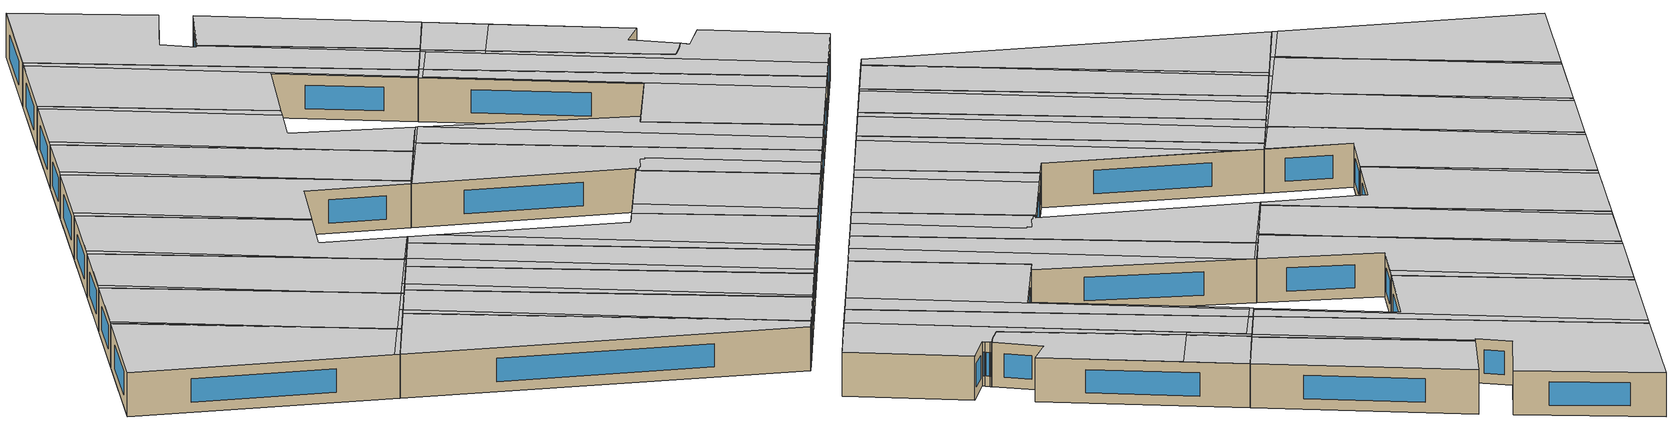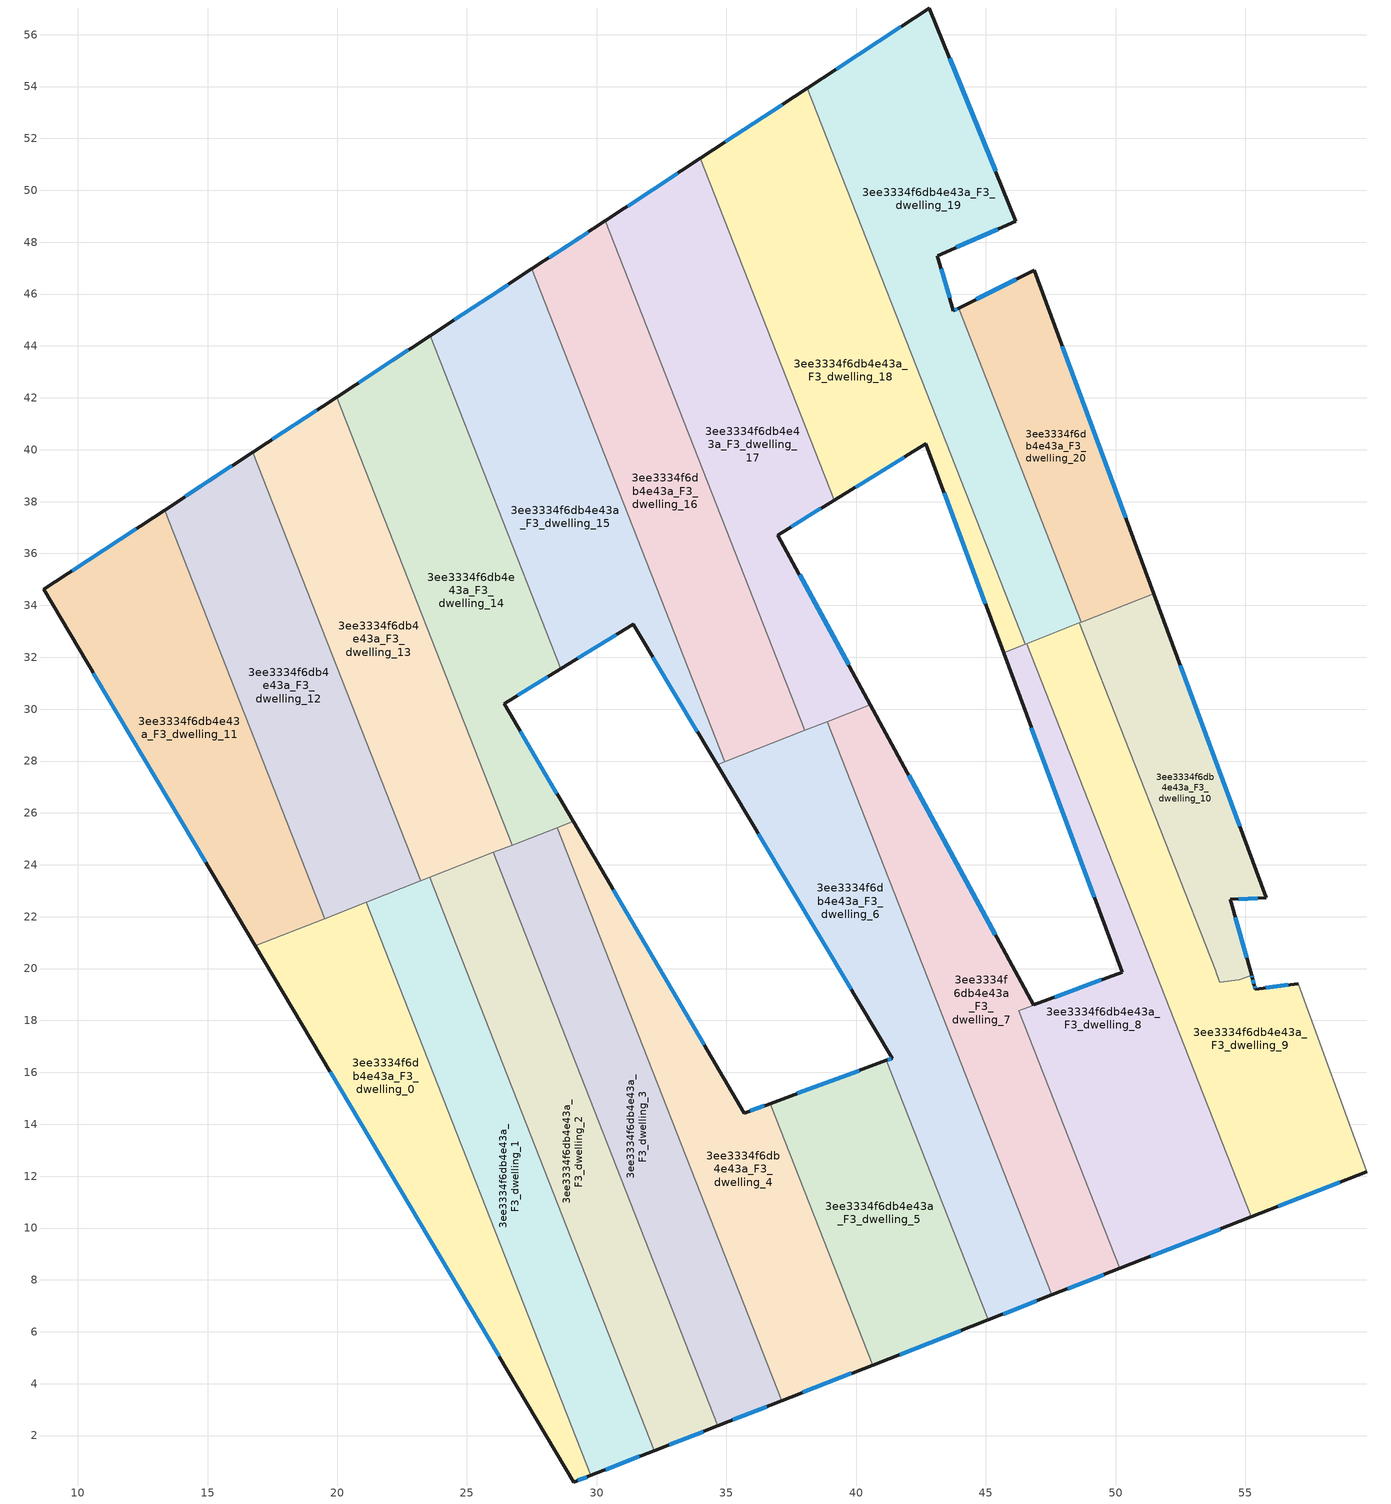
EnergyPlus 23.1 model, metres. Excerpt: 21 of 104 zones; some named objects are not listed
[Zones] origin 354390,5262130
3ee3334f6db4e43a_F3_dwelling_0
 floor to 3ee3334f6db4e43a_F2_dwelling_0 (EU_floor_Construction): 21.11,22.55 29.77,0.46 29.12,0.21 16.84,20.88 z9
 wall outside (EU_wall_Construction): 16.84,20.88 29.12,0.21 29.77,0.46 z9:12
 wall to 3ee3334f6db4e43a_F3_dwelling_1 (EU_wall_Construction): 29.77,0.46 21.11,22.55 z9:12
 wall to 3ee3334f6db4e43a_F3_dwelling_11 (EU_wall_Construction): 19.52,21.93 16.84,20.88 z9:12
 wall to 3ee3334f6db4e43a_F3_dwelling_12 (EU_wall_Construction): 21.11,22.55 19.52,21.93 z9:12
 window (EU_Window_Construction): 29.28,0.27 29.61,0.4 / 19.73,16.03 26.24,5.07 z9.7:11.3
 ceiling to 3ee3334f6db4e43a_F4_dwelling_0 (EU_floor_Construction): 29.7,0.43 28.36,4.05 21.11,22.55 16.84,20.88 29.12,0.21 z12
 ceiling to 3ee3334f6db4e43a_F4_dwelling_1 (EU_floor_Construction): 29.77,0.46 28.36,4.05 29.7,0.44 z12
3ee3334f6db4e43a_F3_dwelling_1
 floor to 3ee3334f6db4e43a_F2_dwelling_1 (EU_floor_Construction): 23.57,23.52 32.22,1.42 29.77,0.46 21.11,22.55 z9
 wall outside (EU_wall_Construction): 29.77,0.46 32.22,1.42 z9:12
 wall to 3ee3334f6db4e43a_F3_dwelling_2 (EU_wall_Construction): 32.22,1.42 23.57,23.52 z9:12
 wall to 3ee3334f6db4e43a_F3_dwelling_12 (EU_wall_Construction): 23.21,23.38 21.11,22.55 z9:12
 wall to 3ee3334f6db4e43a_F3_dwelling_13 (EU_wall_Construction): 23.56,23.52 23.21,23.38 z9:12
 window (EU_Window_Construction): 30.34,0.69 31.64,1.2 z9.7:11.3
 ceiling to 3ee3334f6db4e43a_F4_dwelling_1 (EU_floor_Construction): 32.22,1.42 23.57,23.52 21.47,22.69 28.36,4.05 29.77,0.46 z12
 ceiling to 3ee3334f6db4e43a_F4_dwelling_0 (EU_floor_Construction): 28.36,4.05 21.47,22.69 21.11,22.55 z12
3ee3334f6db4e43a_F3_dwelling_10
 floor to 3ee3334f6db4e43a_F2_dwelling_10 (EU_floor_Construction): 51.48,34.45 55.81,22.73 54.42,22.67 55.24,19.74 54.76,19.58 54.02,19.48 53.97,19.63 53.88,19.85 53.86,19.91 48.6,33.32 z9
 wall outside (EU_wall_Construction): 55.24,19.74 54.42,22.67 55.81,22.73 51.48,34.45 z9:12
 wall to 3ee3334f6db4e43a_F3_dwelling_9 (EU_wall_Construction): 48.6,33.32 53.86,19.91 53.88,19.85 53.97,19.63 54.02,19.48 54.76,19.58 55.24,19.74 z9:12
 wall to 3ee3334f6db4e43a_F3_dwelling_20 (EU_wall_Construction): 51.48,34.45 48.68,33.36 z9:12
 wall to 3ee3334f6db4e43a_F3_dwelling_19 (EU_wall_Construction): 48.68,33.36 48.6,33.32 z9:12
 window (EU_Window_Construction): 54.79,25.48 52.49,31.7 / 54.75,22.68 55.49,22.72 / 55.05,20.43 54.62,21.98 z9.7:11.3
 ceiling to 3ee3334f6db4e43a_F4_dwelling_9 (EU_floor_Construction): 55.24,19.74 54.42,22.67 55.81,22.73 52.82,30.8 50,29.76 53.86,19.91 53.88,19.85 53.97,19.63 54.02,19.48 54.76,19.58 z12
 ceiling to 3ee3334f6db4e43a_F4_dwelling_19 (EU_floor_Construction): 52.82,30.8 51.48,34.45 48.6,33.32 50,29.76 z12
3ee3334f6db4e43a_F3_dwelling_11
 floor to 3ee3334f6db4e43a_F2_dwelling_11 (EU_floor_Construction): 13.35,37.67 19.52,21.93 16.84,20.88 8.68,34.61 z9
 wall outside (EU_wall_Construction): 13.35,37.67 8.68,34.61 16.84,20.88 z9:12
 wall to 3ee3334f6db4e43a_F3_dwelling_12 (EU_wall_Construction): 19.52,21.93 13.35,37.67 z9:12
 window (EU_Window_Construction): 10.6,31.39 14.93,24.11 / 12.25,36.96 9.78,35.33 z9.7:11.3
 ceiling to 3ee3334f6db4e43a_F4_dwelling_10 (EU_floor_Construction): 19.32,22.15 17.37,27.4 13.35,37.67 8.68,34.61 16.67,21.17 z12
 ceiling to 3ee3334f6db4e43a_F4_dwelling_11 (EU_floor_Construction): 19.42,22.18 17.37,27.4 19.32,22.15 z12
 ceiling to 3ee3334f6db4e43a_F4_dwelling_0 (EU_floor_Construction): 19.52,21.93 19.42,22.18 16.67,21.17 16.84,20.88 z12
3ee3334f6db4e43a_F3_dwelling_12
 floor to 3ee3334f6db4e43a_F2_dwelling_12 (EU_floor_Construction): 16.74,39.9 23.21,23.38 19.52,21.93 13.35,37.67 z9
 wall outside (EU_wall_Construction): 16.74,39.9 13.35,37.67 z9:12
 wall to 3ee3334f6db4e43a_F3_dwelling_13 (EU_wall_Construction): 23.21,23.38 16.74,39.9 z9:12
 window (EU_Window_Construction): 15.94,39.38 14.14,38.2 z9.7:11.3
 ceiling to 3ee3334f6db4e43a_F4_dwelling_11 (EU_floor_Construction): 23.08,23.54 21.89,26.77 16.74,39.9 13.53,37.79 17.37,27.4 19.42,22.18 z12
 ceiling to 3ee3334f6db4e43a_F4_dwelling_10 (EU_floor_Construction): 17.37,27.4 13.53,37.79 13.35,37.67 z12
 ceiling to 3ee3334f6db4e43a_F4_dwelling_12 (EU_floor_Construction): 23.14,23.56 21.89,26.77 23.08,23.54 z12
 ceiling to 3ee3334f6db4e43a_F4_dwelling_1 (EU_floor_Construction): 23.21,23.38 23.14,23.56 21.39,22.91 21.47,22.69 z12
 ceiling to 3ee3334f6db4e43a_F4_dwelling_0 (EU_floor_Construction): 21.47,22.69 21.39,22.91 19.42,22.18 19.52,21.93 z12
3ee3334f6db4e43a_F3_dwelling_13
 floor to 3ee3334f6db4e43a_F2_dwelling_13 (EU_floor_Construction): 19.98,42.03 26.74,24.76 23.21,23.38 16.74,39.9 z9
 wall outside (EU_wall_Construction): 19.98,42.03 16.74,39.9 z9:12
 wall to 3ee3334f6db4e43a_F3_dwelling_14 (EU_wall_Construction): 26.74,24.76 19.98,42.03 z9:12
 wall to 3ee3334f6db4e43a_F3_dwelling_2 (EU_wall_Construction): 23.57,23.52 26.02,24.48 z9:12
 wall to 3ee3334f6db4e43a_F3_dwelling_3 (EU_wall_Construction): 26.02,24.48 26.74,24.76 z9:12
 window (EU_Window_Construction): 19.22,41.53 17.5,40.4 z9.7:11.3
 ceiling to 3ee3334f6db4e43a_F4_dwelling_12 (EU_floor_Construction): 26.65,24.86 25.81,27.13 19.98,42.03 16.97,40.05 21.89,26.77 23.14,23.56 z12
 ceiling to 3ee3334f6db4e43a_F4_dwelling_11 (EU_floor_Construction): 21.89,26.77 16.97,40.05 16.74,39.9 z12
 ceiling to 3ee3334f6db4e43a_F4_dwelling_13 (EU_floor_Construction): 26.7,24.88 25.81,27.13 26.65,24.86 z12
 ceiling to 3ee3334f6db4e43a_F4_dwelling_2 (EU_floor_Construction): 26.74,24.76 26.7,24.88 24.13,23.93 24.19,23.76 z12
 ceiling to 3ee3334f6db4e43a_F4_dwelling_1 (EU_floor_Construction): 24.19,23.76 24.13,23.93 23.14,23.56 23.21,23.38 z12
3ee3334f6db4e43a_F3_dwelling_14
 floor to 3ee3334f6db4e43a_F2_dwelling_14 (EU_floor_Construction): 23.59,44.4 28.62,31.56 26.43,30.21 29.09,25.68 26.74,24.76 19.98,42.03 z9
 wall outside (EU_wall_Construction): 23.59,44.4 19.98,42.03 / 29.09,25.68 26.43,30.21 28.62,31.56 z9:12
 wall to 3ee3334f6db4e43a_F3_dwelling_15 (EU_wall_Construction): 28.62,31.56 23.59,44.4 z9:12
 wall to 3ee3334f6db4e43a_F3_dwelling_3 (EU_wall_Construction): 26.74,24.76 28.47,25.44 z9:12
 wall to 3ee3334f6db4e43a_F3_dwelling_4 (EU_wall_Construction): 28.47,25.44 29.09,25.68 z9:12
 window (EU_Window_Construction): 22.75,43.84 20.83,42.59 / 26.95,30.53 28.11,31.24 / 28.47,26.75 27.06,29.15 z9.7:11.3
 ceiling to 3ee3334f6db4e43a_F4_dwelling_13 (EU_floor_Construction): 29.05,25.75 26.43,30.21 28.62,31.56 23.59,44.4 20.24,42.2 25.81,27.13 26.7,24.88 z12
 ceiling to 3ee3334f6db4e43a_F4_dwelling_12 (EU_floor_Construction): 25.81,27.13 20.24,42.2 19.98,42.03 z12
 ceiling to 3ee3334f6db4e43a_F4_dwelling_3 (EU_floor_Construction): 29.09,25.68 29.05,25.75 26.83,24.92 26.87,24.81 z12
 ceiling to 3ee3334f6db4e43a_F4_dwelling_2 (EU_floor_Construction): 26.87,24.81 26.83,24.92 26.7,24.88 26.74,24.76 z12
3ee3334f6db4e43a_F3_dwelling_15
 floor to 3ee3334f6db4e43a_F2_dwelling_15 (EU_floor_Construction): 27.5,46.97 34.94,27.97 34.64,27.85 31.4,33.27 28.62,31.56 23.59,44.4 z9
 wall outside (EU_wall_Construction): 27.5,46.97 23.59,44.4 / 28.62,31.56 31.4,33.27 34.64,27.85 z9:12
 wall to 3ee3334f6db4e43a_F3_dwelling_16 (EU_wall_Construction): 34.94,27.97 27.5,46.97 z9:12
 wall to 3ee3334f6db4e43a_F3_dwelling_6 (EU_wall_Construction): 34.64,27.85 34.94,27.97 z9:12
 window (EU_Window_Construction): 26.58,46.36 24.51,45 / 32.16,32 33.88,29.13 / 29.28,31.96 30.75,32.87 z9.7:11.3
 ceiling to 3ee3334f6db4e43a_F4_dwelling_14 (EU_floor_Construction): 34.88,27.95 33.68,31.2 27.5,46.97 23.87,44.58 28.68,31.59 31.4,33.27 34.64,27.85 z12
 ceiling to 3ee3334f6db4e43a_F4_dwelling_13 (EU_floor_Construction): 28.68,31.59 23.87,44.58 23.59,44.4 28.62,31.56 z12
 ceiling to 3ee3334f6db4e43a_F4_dwelling_15 (EU_floor_Construction): 34.94,27.97 33.68,31.2 34.88,27.95 z12
3ee3334f6db4e43a_F3_dwelling_16
 floor to 3ee3334f6db4e43a_F2_dwelling_16 (EU_floor_Construction): 30.33,48.83 38.03,29.18 34.94,27.97 27.5,46.97 z9
 wall outside (EU_wall_Construction): 30.33,48.83 27.5,46.97 z9:12
 wall to 3ee3334f6db4e43a_F3_dwelling_17 (EU_wall_Construction): 38.03,29.18 30.33,48.83 z9:12
 wall to 3ee3334f6db4e43a_F3_dwelling_6 (EU_wall_Construction): 34.94,27.97 38.03,29.18 z9:12
 window (EU_Window_Construction): 29.67,48.39 28.17,47.4 z9.7:11.3
 ceiling to 3ee3334f6db4e43a_F4_dwelling_15 (EU_floor_Construction): 37.94,29.15 36.33,33.51 30.33,48.83 27.78,47.15 33.68,31.2 34.94,27.97 z12
 ceiling to 3ee3334f6db4e43a_F4_dwelling_14 (EU_floor_Construction): 33.68,31.2 27.78,47.15 27.5,46.97 z12
 ceiling to 3ee3334f6db4e43a_F4_dwelling_16 (EU_floor_Construction): 38.03,29.18 36.33,33.51 37.94,29.15 z12
3ee3334f6db4e43a_F3_dwelling_17
 floor to 3ee3334f6db4e43a_F2_dwelling_17 (EU_floor_Construction): 33.99,51.23 39.15,38.05 36.98,36.71 40.54,30.17 38.03,29.18 30.33,48.83 z9
 wall outside (EU_wall_Construction): 33.99,51.23 30.33,48.83 / 40.54,30.17 36.98,36.71 39.15,38.05 z9:12
 wall to 3ee3334f6db4e43a_F3_dwelling_18 (EU_wall_Construction): 39.15,38.05 33.99,51.23 z9:12
 wall to 3ee3334f6db4e43a_F3_dwelling_7 (EU_wall_Construction): 38.89,29.52 40.54,30.17 z9:12
 wall to 3ee3334f6db4e43a_F3_dwelling_6 (EU_wall_Construction): 38.03,29.18 38.89,29.52 z9:12
 window (EU_Window_Construction): 33.13,50.66 31.19,49.39 / 37.49,37.03 38.64,37.73 / 39.71,31.7 37.82,35.17 z9.7:11.3
 ceiling to 3ee3334f6db4e43a_F4_dwelling_16 (EU_floor_Construction): 40.54,30.17 36.98,36.71 38.68,37.76 33.76,51.08 30.6,49 36.33,33.51 38.03,29.18 z12
 ceiling to 3ee3334f6db4e43a_F4_dwelling_15 (EU_floor_Construction): 36.33,33.51 30.6,49 30.33,48.83 z12
 ceiling to 3ee3334f6db4e43a_F4_dwelling_17 (EU_floor_Construction): 39.15,38.05 33.99,51.23 33.76,51.08 38.68,37.76 z12
3ee3334f6db4e43a_F3_dwelling_18
 floor to 3ee3334f6db4e43a_F2_dwelling_18 (EU_floor_Construction): 38.12,53.94 46.52,32.51 45.68,32.18 42.69,40.23 39.15,38.05 33.99,51.23 z9
 wall outside (EU_wall_Construction): 39.15,38.05 42.69,40.23 45.68,32.18 / 38.12,53.94 33.99,51.23 z9:12
 wall to 3ee3334f6db4e43a_F3_dwelling_19 (EU_wall_Construction): 46.52,32.51 38.12,53.94 z9:12
 wall to 3ee3334f6db4e43a_F3_dwelling_8 (EU_wall_Construction): 45.68,32.18 46.52,32.51 z9:12
 window (EU_Window_Construction): 43.39,38.34 44.98,34.07 / 39.98,38.56 41.86,39.72 / 37.15,53.3 34.96,51.87 z9.7:11.3
 ceiling to 3ee3334f6db4e43a_F4_dwelling_17 (EU_floor_Construction): 45.79,32.22 37.83,53.75 33.99,51.23 39.15,38.05 42.69,40.23 45.68,32.18 z12
 ceiling to 3ee3334f6db4e43a_F4_dwelling_18 (EU_floor_Construction): 46.52,32.51 38.12,53.94 37.83,53.75 45.79,32.22 z12
3ee3334f6db4e43a_F3_dwelling_19
 floor to 3ee3334f6db4e43a_F2_dwelling_19 (EU_floor_Construction): 42.82,57.03 46.16,48.8 43.15,47.49 43.14,47.48 43.74,45.35 43.95,45.45 48.68,33.36 46.52,32.51 38.12,53.94 z9
 wall outside (EU_wall_Construction): 43.95,45.45 43.74,45.35 43.14,47.48 43.15,47.49 46.16,48.8 42.82,57.03 38.12,53.94 z9:12
 wall to 3ee3334f6db4e43a_F3_dwelling_20 (EU_wall_Construction): 48.68,33.36 43.95,45.45 z9:12
 wall to 3ee3334f6db4e43a_F3_dwelling_9 (EU_wall_Construction): 46.57,32.53 48.6,33.32 z9:12
 wall to 3ee3334f6db4e43a_F3_dwelling_8 (EU_wall_Construction): 46.52,32.51 46.57,32.53 z9:12
 window (EU_Window_Construction): 45.38,50.73 43.61,55.1 / 43.86,47.79 45.45,48.49 / 43.6,45.85 43.28,46.98 / 43.9,45.43 43.79,45.37 / 41.72,56.3 39.23,54.67 z9.7:11.3
 ceiling to 3ee3334f6db4e43a_F4_dwelling_18 (EU_floor_Construction): 48.4,33.24 43.89,45.42 43.74,45.35 43.14,47.48 43.15,47.49 46.16,48.8 42.82,57.03 38.12,53.94 46.52,32.51 z12
 ceiling to 3ee3334f6db4e43a_F4_dwelling_19 (EU_floor_Construction): 48.68,33.36 43.95,45.45 43.89,45.42 48.4,33.24 z12
3ee3334f6db4e43a_F3_dwelling_2
 floor to 3ee3334f6db4e43a_F2_dwelling_2 (EU_floor_Construction): 26.02,24.48 34.67,2.38 32.22,1.42 23.57,23.52 z9
 wall outside (EU_wall_Construction): 32.22,1.42 34.67,2.38 z9:12
 wall to 3ee3334f6db4e43a_F3_dwelling_3 (EU_wall_Construction): 34.67,2.38 26.02,24.48 z9:12
 window (EU_Window_Construction): 32.8,1.65 34.1,2.16 z9.7:11.3
 ceiling to 3ee3334f6db4e43a_F4_dwelling_2 (EU_floor_Construction): 34.67,2.38 26.02,24.48 24.19,23.76 32.42,1.5 z12
 ceiling to 3ee3334f6db4e43a_F4_dwelling_1 (EU_floor_Construction): 32.42,1.5 24.19,23.76 23.57,23.52 32.22,1.42 z12
3ee3334f6db4e43a_F3_dwelling_20
 floor to 3ee3334f6db4e43a_F2_dwelling_20 (EU_floor_Construction): 46.86,46.92 51.48,34.45 48.68,33.36 43.95,45.45 z9
 wall outside (EU_wall_Construction): 51.48,34.45 46.86,46.92 43.95,45.45 z9:12
 window (EU_Window_Construction): 46.18,46.57 44.63,45.8 / 50.39,37.38 47.94,43.99 z9.7:11.3
 ceiling to 3ee3334f6db4e43a_F4_dwelling_19 (EU_floor_Construction): 51.48,34.45 46.86,46.92 43.95,45.45 48.68,33.36 z12
3ee3334f6db4e43a_F3_dwelling_3
 floor to 3ee3334f6db4e43a_F2_dwelling_3 (EU_floor_Construction): 28.47,25.44 37.13,3.34 34.67,2.38 26.02,24.48 z9
 wall outside (EU_wall_Construction): 34.67,2.38 37.13,3.34 z9:12
 wall to 3ee3334f6db4e43a_F3_dwelling_4 (EU_wall_Construction): 37.13,3.34 28.47,25.44 z9:12
 window (EU_Window_Construction): 35.25,2.61 36.55,3.12 z9.7:11.3
 ceiling to 3ee3334f6db4e43a_F4_dwelling_3 (EU_floor_Construction): 37.13,3.34 28.47,25.44 26.87,24.81 35.1,2.55 z12
 ceiling to 3ee3334f6db4e43a_F4_dwelling_2 (EU_floor_Construction): 35.1,2.55 26.87,24.81 26.02,24.48 34.67,2.38 z12
3ee3334f6db4e43a_F3_dwelling_4
 floor to 3ee3334f6db4e43a_F2_dwelling_4 (EU_floor_Construction): 29.09,25.68 35.7,14.42 36.69,14.79 40.64,4.72 37.13,3.34 28.47,25.44 z9
 wall outside (EU_wall_Construction): 36.69,14.79 35.7,14.42 29.09,25.68 / 37.13,3.34 40.64,4.72 z9:12
 wall to 3ee3334f6db4e43a_F3_dwelling_5 (EU_wall_Construction): 40.64,4.72 36.69,14.79 z9:12
 window (EU_Window_Construction): 34.15,17.07 30.64,23.04 / 36.45,14.71 35.93,14.51 / 37.95,3.67 39.81,4.39 z9.7:11.3
 ceiling to 3ee3334f6db4e43a_F4_dwelling_4 (EU_floor_Construction): 40.64,4.72 36.69,14.79 35.7,14.42 29.93,24.26 37.59,3.53 z12
 ceiling to 3ee3334f6db4e43a_F4_dwelling_3 (EU_floor_Construction): 37.59,3.53 29.93,24.26 29.09,25.68 28.47,25.44 37.13,3.34 z12
3ee3334f6db4e43a_F3_dwelling_5
 floor to 3ee3334f6db4e43a_F2_dwelling_5 (EU_floor_Construction): 41.16,16.46 45.08,6.46 40.64,4.72 36.69,14.79 z9
 wall outside (EU_wall_Construction): 40.64,4.72 45.08,6.46 / 41.16,16.46 36.69,14.79 z9:12
 wall to 3ee3334f6db4e43a_F3_dwelling_6 (EU_wall_Construction): 45.08,6.46 41.16,16.46 z9:12
 window (EU_Window_Construction): 41.68,5.12 44.04,6.05 / 40.11,16.07 37.74,15.19 z9.7:11.3
 ceiling to 3ee3334f6db4e43a_F4_dwelling_5 (EU_floor_Construction): 45.08,6.46 41.16,16.46 37.67,15.16 41.42,5.02 z12
 ceiling to 3ee3334f6db4e43a_F4_dwelling_4 (EU_floor_Construction): 41.42,5.02 37.67,15.16 36.69,14.79 40.64,4.72 z12
3ee3334f6db4e43a_F3_dwelling_6
 floor to 3ee3334f6db4e43a_F2_dwelling_6 (EU_floor_Construction): 38.89,29.52 47.55,7.42 45.08,6.46 41.16,16.46 41.4,16.55 34.64,27.85 z9
 wall outside (EU_wall_Construction): 45.08,6.46 47.55,7.42 / 34.64,27.85 41.4,16.55 41.16,16.46 z9:12
 wall to 3ee3334f6db4e43a_F3_dwelling_7 (EU_wall_Construction): 47.55,7.42 38.89,29.52 z9:12
 window (EU_Window_Construction): 45.66,6.68 46.97,7.19 / 41.35,16.53 41.22,16.48 / 36.23,25.2 39.81,19.21 z9.7:11.3
 ceiling to 3ee3334f6db4e43a_F4_dwelling_6 (EU_floor_Construction): 47.55,7.42 38.94,29.4 34.78,27.87 34.66,27.82 41.4,16.55 41.26,16.5 41.34,16.37 41.62,16.47 41.67,16.4 42.45,16.78 42.56,16.5 42.69,16.56 46.26,6.92 z12
 ceiling to 3ee3334f6db4e43a_F4_dwelling_14 (EU_floor_Construction): 34.89,27.91 34.88,27.95 34.64,27.85 34.66,27.82 34.78,27.87 z12
 ceiling to 3ee3334f6db4e43a_F4_dwelling_5 (EU_floor_Construction): 46.26,6.92 42.69,16.56 42.56,16.5 42.45,16.78 41.67,16.4 41.62,16.47 41.34,16.37 41.26,16.5 41.16,16.46 45.08,6.46 z12
 ceiling to 3ee3334f6db4e43a_F4_dwelling_15 (EU_floor_Construction): 37.98,29.05 37.95,29.15 34.88,27.95 34.89,27.91 z12
 ceiling to 3ee3334f6db4e43a_F4_dwelling_16 (EU_floor_Construction): 38.94,29.4 38.89,29.52 37.95,29.15 37.98,29.05 z12
3ee3334f6db4e43a_F3_dwelling_7
 floor to 3ee3334f6db4e43a_F2_dwelling_7 (EU_floor_Construction): 40.54,30.17 46.85,18.6 46.28,18.38 50.17,8.45 47.55,7.42 38.89,29.52 z9
 wall outside (EU_wall_Construction): 47.55,7.42 50.17,8.45 / 46.85,18.6 40.54,30.17 z9:12
 wall to 3ee3334f6db4e43a_F3_dwelling_8 (EU_wall_Construction): 50.17,8.45 46.28,18.38 46.85,18.6 z9:12
 window (EU_Window_Construction): 48.16,7.66 49.55,8.21 / 45.37,21.31 42.02,27.45 z9.7:11.3
 ceiling to 3ee3334f6db4e43a_F4_dwelling_7 (EU_floor_Construction): 50.17,8.45 46.28,18.38 46.85,18.6 40.77,29.76 48.84,7.93 48.98,7.98 z12
 ceiling to 3ee3334f6db4e43a_F4_dwelling_6 (EU_floor_Construction): 48.84,7.93 40.77,29.76 40.62,30.02 38.94,29.4 47.55,7.42 z12
 ceiling to 3ee3334f6db4e43a_F4_dwelling_16 (EU_floor_Construction): 40.62,30.02 40.54,30.17 38.89,29.52 38.94,29.4 z12
3ee3334f6db4e43a_F3_dwelling_8
 floor to 3ee3334f6db4e43a_F2_dwelling_8 (EU_floor_Construction): 46.57,32.53 55.22,10.43 50.17,8.45 46.28,18.38 50.26,19.87 45.68,32.18 z9
 wall outside (EU_wall_Construction): 45.68,32.18 50.26,19.87 46.85,18.6 / 50.17,8.45 55.22,10.43 z9:12
 wall to 3ee3334f6db4e43a_F3_dwelling_9 (EU_wall_Construction): 55.22,10.43 46.57,32.53 z9:12
 window (EU_Window_Construction): 49.46,19.57 47.65,18.9 / 46.76,29.29 49.18,22.76 / 51.35,8.91 54.04,9.96 z9.7:11.3
 ceiling to 3ee3334f6db4e43a_F4_dwelling_8 (EU_floor_Construction): 55.22,10.43 46.67,32.26 45.89,31.97 54.02,9.96 z12
 ceiling to 3ee3334f6db4e43a_F4_dwelling_7 (EU_floor_Construction): 54.02,9.96 45.89,31.97 45.77,31.93 50.26,19.87 46.28,18.38 50.17,8.45 z12
 ceiling adiabatic (EU_roof_Construction): 46.67,32.26 46.57,32.53 45.68,32.18 45.77,31.93 z12
3ee3334f6db4e43a_F3_dwelling_9
 floor to 3ee3334f6db4e43a_F2_dwelling_9 (EU_floor_Construction): 48.6,33.32 54.02,19.48 54.76,19.58 55.24,19.74 55.27,19.64 55.35,19.35 55.39,19.21 57.04,19.42 59.69,12.17 55.22,10.43 46.57,32.53 z9
 wall outside (EU_wall_Construction): 57.04,19.42 55.39,19.21 55.35,19.35 55.27,19.64 55.24,19.74 / 55.22,10.43 59.69,12.17 z9:12
 wall adiabatic (EU_wall_Construction): 59.69,12.17 57.04,19.42 z9:12
 window (EU_Window_Construction): 55.26,19.67 55.25,19.72 / 55.33,19.42 55.29,19.58 / 55.38,19.24 55.36,19.32 / 56.65,19.37 55.78,19.26 / 56.27,10.84 58.64,11.76 z9.7:11.3
 ceiling to 3ee3334f6db4e43a_F4_dwelling_8 (EU_floor_Construction): 56.63,10.98 48.51,32.94 46.67,32.26 55.22,10.43 z12
 ceiling to 3ee3334f6db4e43a_F4_dwelling_9 (EU_floor_Construction): 59.69,12.17 57.04,19.42 55.39,19.21 55.27,19.64 55.24,19.74 54.76,19.58 54.02,19.48 53.95,19.68 53.88,19.85 53.86,19.91 50,29.76 49.72,29.66 56.63,10.98 z12
 ceiling to 3ee3334f6db4e43a_F4_dwelling_18 (EU_floor_Construction): 48.51,32.94 48.4,33.24 46.57,32.53 46.67,32.26 z12
 ceiling to 3ee3334f6db4e43a_F4_dwelling_19 (EU_floor_Construction): 50,29.76 48.6,33.32 48.4,33.24 49.72,29.66 z12
[Building]
EU S2 Campaign: North Axis=0; Terrain=City; Solar Distribution=FullExterior
[Site:Location]
Budapest.Ferenc.Liszt.Intl.AP: Latitude=47.437; Longitude=19.256; Time Zone=1; Elevation=185
[SizingPeriod:WeatherFileDays]
AnnualSizingPeriod: Begin Month=1; Begin Day of Month=1; End Month=12; End Day of Month=31; Day of Week for Start Day=Monday; Use Weather File Daylight Saving Period=No; Use Weather File Rain and Snow Indicators=No
[MATERIAL]
EU_InternalMass_Material: Roughness=MediumRough; Thickness=0.1; Conductivity=1; Density=1800; Specific Heat=900; Thermal Absorptance=0.9; Solar Absorptance=0.7; Visible Absorptance=0.7
[MATERIAL:NOMASS] Roughness=MediumRough; Thermal Absorptance=0.9; Solar Absorptance=0.7; Visible Absorptance=0.7
Name | Thermal Resistance
EU_wall_NoMass | 0.832559
EU_roof_NoMass | 1.39638
EU_floor_NoMass | 0.872794
[WINDOWMATERIAL:SIMPLEGLAZINGSYSTEM]
EU_Window_SimpleGlazing: UFactor=2.79869; Solar Heat Gain Coefficient=0.75; Visible Transmittance=0.75
[CONSTRUCTION]
EU_wall_Construction: EU_wall_NoMass
EU_roof_Construction: EU_roof_NoMass
EU_floor_Construction: EU_floor_NoMass
EU_Window_Construction: EU_Window_SimpleGlazing
EU_InternalMass_Construction: EU_InternalMass_Material
[ZONE] Type=1; Multiplier=1; Ceiling Height=autocalculate; Floor Area=autocalculate; Part of Total Floor Area=Yes
Name | Volume
3ee3334f6db4e43a_F3_dwelling_0 | 187.639
3ee3334f6db4e43a_F3_dwelling_1 | 187.633
3ee3334f6db4e43a_F3_dwelling_10 | 120.564
3ee3334f6db4e43a_F3_dwelling_11 | 206.401
3ee3334f6db4e43a_F3_dwelling_12 | 206.419
3ee3334f6db4e43a_F3_dwelling_13 | 206.41
3ee3334f6db4e43a_F3_dwelling_14 | 206.378
3ee3334f6db4e43a_F3_dwelling_15 | 206.388
3ee3334f6db4e43a_F3_dwelling_16 | 206.421
3ee3334f6db4e43a_F3_dwelling_17 | 229.722
3ee3334f6db4e43a_F3_dwelling_18 | 227.803
3ee3334f6db4e43a_F3_dwelling_19 | 245.049
3ee3334f6db4e43a_F3_dwelling_2 | 187.675
3ee3334f6db4e43a_F3_dwelling_20 | 123.034
3ee3334f6db4e43a_F3_dwelling_3 | 187.608
3ee3334f6db4e43a_F3_dwelling_4 | 187.624
3ee3334f6db4e43a_F3_dwelling_5 | 154.588
3ee3334f6db4e43a_F3_dwelling_6 | 220.7
3ee3334f6db4e43a_F3_dwelling_7 | 192.039
3ee3334f6db4e43a_F3_dwelling_8 | 215.268
3ee3334f6db4e43a_F3_dwelling_9 | 222.647
[INTERNALMASS] Construction=EU_InternalMass_Construction
Name | Zone or ZoneList | Surface Area
3ee3334f6db4e43a_F3_dwelling_0_EU_InternalMass | 3ee3334f6db4e43a_F3_dwelling_0 | 62.5464
3ee3334f6db4e43a_F3_dwelling_1_EU_InternalMass | 3ee3334f6db4e43a_F3_dwelling_1 | 62.5442
3ee3334f6db4e43a_F3_dwelling_2_EU_InternalMass | 3ee3334f6db4e43a_F3_dwelling_2 | 62.5582
3ee3334f6db4e43a_F3_dwelling_3_EU_InternalMass | 3ee3334f6db4e43a_F3_dwelling_3 | 62.5361
3ee3334f6db4e43a_F3_dwelling_4_EU_InternalMass | 3ee3334f6db4e43a_F3_dwelling_4 | 62.5412
3ee3334f6db4e43a_F3_dwelling_5_EU_InternalMass | 3ee3334f6db4e43a_F3_dwelling_5 | 51.5294
3ee3334f6db4e43a_F3_dwelling_6_EU_InternalMass | 3ee3334f6db4e43a_F3_dwelling_6 | 73.5694
3ee3334f6db4e43a_F3_dwelling_7_EU_InternalMass | 3ee3334f6db4e43a_F3_dwelling_7 | 64.0149
3ee3334f6db4e43a_F3_dwelling_8_EU_InternalMass | 3ee3334f6db4e43a_F3_dwelling_8 | 71.7698
3ee3334f6db4e43a_F3_dwelling_9_EU_InternalMass | 3ee3334f6db4e43a_F3_dwelling_9 | 74.2145
3ee3334f6db4e43a_F3_dwelling_10_EU_InternalMass | 3ee3334f6db4e43a_F3_dwelling_10 | 40.1876
3ee3334f6db4e43a_F3_dwelling_11_EU_InternalMass | 3ee3334f6db4e43a_F3_dwelling_11 | 68.8003
3ee3334f6db4e43a_F3_dwelling_12_EU_InternalMass | 3ee3334f6db4e43a_F3_dwelling_12 | 68.8062
3ee3334f6db4e43a_F3_dwelling_13_EU_InternalMass | 3ee3334f6db4e43a_F3_dwelling_13 | 68.8034
3ee3334f6db4e43a_F3_dwelling_14_EU_InternalMass | 3ee3334f6db4e43a_F3_dwelling_14 | 68.7925
3ee3334f6db4e43a_F3_dwelling_15_EU_InternalMass | 3ee3334f6db4e43a_F3_dwelling_15 | 68.7961
3ee3334f6db4e43a_F3_dwelling_16_EU_InternalMass | 3ee3334f6db4e43a_F3_dwelling_16 | 68.807
3ee3334f6db4e43a_F3_dwelling_17_EU_InternalMass | 3ee3334f6db4e43a_F3_dwelling_17 | 76.5685
3ee3334f6db4e43a_F3_dwelling_18_EU_InternalMass | 3ee3334f6db4e43a_F3_dwelling_18 | 75.9427
3ee3334f6db4e43a_F3_dwelling_19_EU_InternalMass | 3ee3334f6db4e43a_F3_dwelling_19 | 81.679
3ee3334f6db4e43a_F3_dwelling_20_EU_InternalMass | 3ee3334f6db4e43a_F3_dwelling_20 | 41.0113
[OTHEREQUIPMENT] Fuel Type=Electricity; Design Level Calculation Method=Watts/Area; Power per Zone Floor Area=1; Fraction Latent=0; Fraction Radiant=0; Fraction Lost=0; Carbon Dioxide Generation Rate=0; EndUse Subcategory=EU_Step8_InternalGains
Name | Zone or ZoneList or Space or SpaceList | Schedule
EU_Step8_InternalGain_3ee3334f6db4e43a_F3_dwelling_0_f000 | 3ee3334f6db4e43a_F3_dwelling_0 | EU_Step8_GainSchedule_3ee3334f6db4e43a_F3_dwelling_0_f000
EU_Step8_InternalGain_3ee3334f6db4e43a_F3_dwelling_1_f000 | 3ee3334f6db4e43a_F3_dwelling_1 | EU_Step8_GainSchedule_3ee3334f6db4e43a_F3_dwelling_1_f000
EU_Step8_InternalGain_3ee3334f6db4e43a_F3_dwelling_2_f000 | 3ee3334f6db4e43a_F3_dwelling_2 | EU_Step8_GainSchedule_3ee3334f6db4e43a_F3_dwelling_2_f000
EU_Step8_InternalGain_3ee3334f6db4e43a_F3_dwelling_3_f000 | 3ee3334f6db4e43a_F3_dwelling_3 | EU_Step8_GainSchedule_3ee3334f6db4e43a_F3_dwelling_3_f000
EU_Step8_InternalGain_3ee3334f6db4e43a_F3_dwelling_4_f000 | 3ee3334f6db4e43a_F3_dwelling_4 | EU_Step8_GainSchedule_3ee3334f6db4e43a_F3_dwelling_4_f000
EU_Step8_InternalGain_3ee3334f6db4e43a_F3_dwelling_5_f000 | 3ee3334f6db4e43a_F3_dwelling_5 | EU_Step8_GainSchedule_3ee3334f6db4e43a_F3_dwelling_5_f000
EU_Step8_InternalGain_3ee3334f6db4e43a_F3_dwelling_6_f000 | 3ee3334f6db4e43a_F3_dwelling_6 | EU_Step8_GainSchedule_3ee3334f6db4e43a_F3_dwelling_6_f000
EU_Step8_InternalGain_3ee3334f6db4e43a_F3_dwelling_7_f000 | 3ee3334f6db4e43a_F3_dwelling_7 | EU_Step8_GainSchedule_3ee3334f6db4e43a_F3_dwelling_7_f000
EU_Step8_InternalGain_3ee3334f6db4e43a_F3_dwelling_8_f000 | 3ee3334f6db4e43a_F3_dwelling_8 | EU_Step8_GainSchedule_3ee3334f6db4e43a_F3_dwelling_8_f000
EU_Step8_InternalGain_3ee3334f6db4e43a_F3_dwelling_9_f000 | 3ee3334f6db4e43a_F3_dwelling_9 | EU_Step8_GainSchedule_3ee3334f6db4e43a_F3_dwelling_9_f000
EU_Step8_InternalGain_3ee3334f6db4e43a_F3_dwelling_10_f000 | 3ee3334f6db4e43a_F3_dwelling_10 | EU_Step8_GainSchedule_3ee3334f6db4e43a_F3_dwelling_10_f000
EU_Step8_InternalGain_3ee3334f6db4e43a_F3_dwelling_11_f000 | 3ee3334f6db4e43a_F3_dwelling_11 | EU_Step8_GainSchedule_3ee3334f6db4e43a_F3_dwelling_11_f000
EU_Step8_InternalGain_3ee3334f6db4e43a_F3_dwelling_12_f000 | 3ee3334f6db4e43a_F3_dwelling_12 | EU_Step8_GainSchedule_3ee3334f6db4e43a_F3_dwelling_12_f000
EU_Step8_InternalGain_3ee3334f6db4e43a_F3_dwelling_13_f000 | 3ee3334f6db4e43a_F3_dwelling_13 | EU_Step8_GainSchedule_3ee3334f6db4e43a_F3_dwelling_13_f000
EU_Step8_InternalGain_3ee3334f6db4e43a_F3_dwelling_14_f000 | 3ee3334f6db4e43a_F3_dwelling_14 | EU_Step8_GainSchedule_3ee3334f6db4e43a_F3_dwelling_14_f000
EU_Step8_InternalGain_3ee3334f6db4e43a_F3_dwelling_15_f000 | 3ee3334f6db4e43a_F3_dwelling_15 | EU_Step8_GainSchedule_3ee3334f6db4e43a_F3_dwelling_15_f000
EU_Step8_InternalGain_3ee3334f6db4e43a_F3_dwelling_16_f000 | 3ee3334f6db4e43a_F3_dwelling_16 | EU_Step8_GainSchedule_3ee3334f6db4e43a_F3_dwelling_16_f000
EU_Step8_InternalGain_3ee3334f6db4e43a_F3_dwelling_17_f000 | 3ee3334f6db4e43a_F3_dwelling_17 | EU_Step8_GainSchedule_3ee3334f6db4e43a_F3_dwelling_17_f000
EU_Step8_InternalGain_3ee3334f6db4e43a_F3_dwelling_18_f000 | 3ee3334f6db4e43a_F3_dwelling_18 | EU_Step8_GainSchedule_3ee3334f6db4e43a_F3_dwelling_18_f000
EU_Step8_InternalGain_3ee3334f6db4e43a_F3_dwelling_19_f000 | 3ee3334f6db4e43a_F3_dwelling_19 | EU_Step8_GainSchedule_3ee3334f6db4e43a_F3_dwelling_19_f000
EU_Step8_InternalGain_3ee3334f6db4e43a_F3_dwelling_20_f000 | 3ee3334f6db4e43a_F3_dwelling_20 | EU_Step8_GainSchedule_3ee3334f6db4e43a_F3_dwelling_20_f000
[ZONEVENTILATION:DESIGNFLOWRATE] Schedule=EU_AlwaysOn; Design Flow Rate Calculation Method=AirChanges/Hour; Air Changes per Hour=0.475469; Ventilation Type=Natural; Fan Pressure Rise=0; Fan Total Efficiency=1; Constant Term Coefficient=1; Temperature Term Coefficient=0; Velocity Term Coefficient=0; Velocity Squared Term Coefficient=0; Minimum Indoor Temperature=-100; Maximum Indoor Temperature=100; Delta Temperature=-100; Minimum Outdoor Temperature=-100; Maximum Outdoor Temperature=100; Maximum Wind Speed=40
Name | Zone or ZoneList or Space or SpaceList
EU_ConstantAir_3ee3334f6db4e43a_F3_dwelling_0 | 3ee3334f6db4e43a_F3_dwelling_0
EU_ConstantAir_3ee3334f6db4e43a_F3_dwelling_1 | 3ee3334f6db4e43a_F3_dwelling_1
EU_ConstantAir_3ee3334f6db4e43a_F3_dwelling_2 | 3ee3334f6db4e43a_F3_dwelling_2
EU_ConstantAir_3ee3334f6db4e43a_F3_dwelling_3 | 3ee3334f6db4e43a_F3_dwelling_3
EU_ConstantAir_3ee3334f6db4e43a_F3_dwelling_4 | 3ee3334f6db4e43a_F3_dwelling_4
EU_ConstantAir_3ee3334f6db4e43a_F3_dwelling_5 | 3ee3334f6db4e43a_F3_dwelling_5
EU_ConstantAir_3ee3334f6db4e43a_F3_dwelling_6 | 3ee3334f6db4e43a_F3_dwelling_6
EU_ConstantAir_3ee3334f6db4e43a_F3_dwelling_7 | 3ee3334f6db4e43a_F3_dwelling_7
EU_ConstantAir_3ee3334f6db4e43a_F3_dwelling_8 | 3ee3334f6db4e43a_F3_dwelling_8
EU_ConstantAir_3ee3334f6db4e43a_F3_dwelling_9 | 3ee3334f6db4e43a_F3_dwelling_9
EU_ConstantAir_3ee3334f6db4e43a_F3_dwelling_10 | 3ee3334f6db4e43a_F3_dwelling_10
EU_ConstantAir_3ee3334f6db4e43a_F3_dwelling_11 | 3ee3334f6db4e43a_F3_dwelling_11
EU_ConstantAir_3ee3334f6db4e43a_F3_dwelling_12 | 3ee3334f6db4e43a_F3_dwelling_12
EU_ConstantAir_3ee3334f6db4e43a_F3_dwelling_13 | 3ee3334f6db4e43a_F3_dwelling_13
EU_ConstantAir_3ee3334f6db4e43a_F3_dwelling_14 | 3ee3334f6db4e43a_F3_dwelling_14
EU_ConstantAir_3ee3334f6db4e43a_F3_dwelling_15 | 3ee3334f6db4e43a_F3_dwelling_15
EU_ConstantAir_3ee3334f6db4e43a_F3_dwelling_16 | 3ee3334f6db4e43a_F3_dwelling_16
EU_ConstantAir_3ee3334f6db4e43a_F3_dwelling_17 | 3ee3334f6db4e43a_F3_dwelling_17
EU_ConstantAir_3ee3334f6db4e43a_F3_dwelling_18 | 3ee3334f6db4e43a_F3_dwelling_18
EU_ConstantAir_3ee3334f6db4e43a_F3_dwelling_19 | 3ee3334f6db4e43a_F3_dwelling_19
EU_ConstantAir_3ee3334f6db4e43a_F3_dwelling_20 | 3ee3334f6db4e43a_F3_dwelling_20
[HVACTEMPLATE:ZONE:IDEALLOADSAIRSYSTEM] System Availability Schedule=EU_AlwaysOn; Maximum Heating Supply Air Temperature=50; Minimum Cooling Supply Air Temperature=13; Maximum Heating Supply Air Humidity Ratio=0.0156; Minimum Cooling Supply Air Humidity Ratio=0.0077; Heating Limit=NoLimit; Cooling Limit=NoLimit; Heating Availability Schedule=EU_AlwaysOn; Cooling Availability Schedule=EU_CoolingOff; Dehumidification Control Type=ConstantSensibleHeatRatio; Cooling Sensible Heat Ratio=0.7; Dehumidification Setpoint=60; Humidification Control Type=None; Humidification Setpoint=30; Outdoor Air Method=None; Outdoor Air Flow Rate per Person=0.00944; Outdoor Air Flow Rate per Zone Floor Area=0; Outdoor Air Flow Rate per Zone=0; Demand Controlled Ventilation Type=None; Outdoor Air Economizer Type=NoEconomizer; Heat Recovery Type=None; Sensible Heat Recovery Effectiveness=0.7; Latent Heat Recovery Effectiveness=0.65
Name | Template Thermostat
3ee3334f6db4e43a_F3_dwelling_0 | EU_HeatOnly_3ee3334f6db4e43a_F3_dwelling_0
3ee3334f6db4e43a_F3_dwelling_1 | EU_HeatOnly_3ee3334f6db4e43a_F3_dwelling_1
3ee3334f6db4e43a_F3_dwelling_2 | EU_HeatOnly_3ee3334f6db4e43a_F3_dwelling_2
3ee3334f6db4e43a_F3_dwelling_3 | EU_HeatOnly_3ee3334f6db4e43a_F3_dwelling_3
3ee3334f6db4e43a_F3_dwelling_4 | EU_HeatOnly_3ee3334f6db4e43a_F3_dwelling_4
3ee3334f6db4e43a_F3_dwelling_5 | EU_HeatOnly_3ee3334f6db4e43a_F3_dwelling_5
3ee3334f6db4e43a_F3_dwelling_6 | EU_HeatOnly_3ee3334f6db4e43a_F3_dwelling_6
3ee3334f6db4e43a_F3_dwelling_7 | EU_HeatOnly_3ee3334f6db4e43a_F3_dwelling_7
3ee3334f6db4e43a_F3_dwelling_8 | EU_HeatOnly_3ee3334f6db4e43a_F3_dwelling_8
3ee3334f6db4e43a_F3_dwelling_9 | EU_HeatOnly_3ee3334f6db4e43a_F3_dwelling_9
3ee3334f6db4e43a_F3_dwelling_10 | EU_HeatOnly_3ee3334f6db4e43a_F3_dwelling_10
3ee3334f6db4e43a_F3_dwelling_11 | EU_HeatOnly_3ee3334f6db4e43a_F3_dwelling_11
3ee3334f6db4e43a_F3_dwelling_12 | EU_HeatOnly_3ee3334f6db4e43a_F3_dwelling_12
3ee3334f6db4e43a_F3_dwelling_13 | EU_HeatOnly_3ee3334f6db4e43a_F3_dwelling_13
3ee3334f6db4e43a_F3_dwelling_14 | EU_HeatOnly_3ee3334f6db4e43a_F3_dwelling_14
3ee3334f6db4e43a_F3_dwelling_15 | EU_HeatOnly_3ee3334f6db4e43a_F3_dwelling_15
3ee3334f6db4e43a_F3_dwelling_16 | EU_HeatOnly_3ee3334f6db4e43a_F3_dwelling_16
3ee3334f6db4e43a_F3_dwelling_17 | EU_HeatOnly_3ee3334f6db4e43a_F3_dwelling_17
3ee3334f6db4e43a_F3_dwelling_18 | EU_HeatOnly_3ee3334f6db4e43a_F3_dwelling_18
3ee3334f6db4e43a_F3_dwelling_19 | EU_HeatOnly_3ee3334f6db4e43a_F3_dwelling_19
3ee3334f6db4e43a_F3_dwelling_20 | EU_HeatOnly_3ee3334f6db4e43a_F3_dwelling_20
[SIZING:ZONE] Zone Cooling Design Supply Air Temperature Input Method=SupplyAirTemperature; Zone Cooling Design Supply Air Temperature=13; Zone Heating Design Supply Air Temperature Input Method=SupplyAirTemperature; Zone Heating Design Supply Air Temperature=50; Zone Cooling Design Supply Air Humidity Ratio=0.008; Zone Heating Design Supply Air Humidity Ratio=0.008; Cooling Design Air Flow Method=DesignDay; Cooling Design Air Flow Rate=0; Cooling Minimum Air Flow per Zone Floor Area=0.000762; Cooling Minimum Air Flow=0; Cooling Minimum Air Flow Fraction=0.2; Heating Design Air Flow Method=DesignDay; Heating Design Air Flow Rate=0; Heating Maximum Air Flow per Zone Floor Area=0.002032; Heating Maximum Air Flow=0.141576; Heating Maximum Air Flow Fraction=0.3; Account for Dedicated Outdoor Air System=No; Dedicated Outdoor Air System Control Strategy=NeutralSupplyAir; Dedicated Outdoor Air Low Setpoint Temperature for Design=autosize; Dedicated Outdoor Air High Setpoint Temperature for Design=autosize; Zone Load Sizing Method=Sensible Load Only No Latent Load; Zone Latent Cooling Design Supply Air Humidity Ratio Input Method=HumidityRatioDifference; Zone Cooling Design Supply Air Humidity Ratio Difference=0.005; Zone Latent Heating Design Supply Air Humidity Ratio Input Method=HumidityRatioDifference; Zone Humidification Design Supply Air Humidity Ratio Difference=0.005
3ee3334f6db4e43a_F3_dwelling_0; 3ee3334f6db4e43a_F3_dwelling_1; 3ee3334f6db4e43a_F3_dwelling_2; 3ee3334f6db4e43a_F3_dwelling_3; 3ee3334f6db4e43a_F3_dwelling_4; 3ee3334f6db4e43a_F3_dwelling_5; 3ee3334f6db4e43a_F3_dwelling_6; 3ee3334f6db4e43a_F3_dwelling_7; 3ee3334f6db4e43a_F3_dwelling_8; 3ee3334f6db4e43a_F3_dwelling_9; 3ee3334f6db4e43a_F3_dwelling_10; 3ee3334f6db4e43a_F3_dwelling_11; 3ee3334f6db4e43a_F3_dwelling_12; 3ee3334f6db4e43a_F3_dwelling_13; 3ee3334f6db4e43a_F3_dwelling_14; 3ee3334f6db4e43a_F3_dwelling_15; 3ee3334f6db4e43a_F3_dwelling_16; 3ee3334f6db4e43a_F3_dwelling_17; 3ee3334f6db4e43a_F3_dwelling_18; 3ee3334f6db4e43a_F3_dwelling_19; 3ee3334f6db4e43a_F3_dwelling_20
[SCHEDULE:CONSTANT]
Name | Hourly Value
EU_AlwaysOn | 1
EU_CoolingOff | 0
[SCHEDULE:FILE] Column Number=1; Rows to Skip at Top=0; Number of Hours of Data=8760; Column Separator=Comma; Interpolate to Timestep=No; Minutes per Item=60; Adjust Schedule for Daylight Savings=Yes
Name | File
EU_Step8_GainSchedule_3ee3334f6db4e43a_F3_dwelling_0_f000 | ../../schedules/3ee3334f6db4e43a/3ee3334f6db4e43a_F3_dwelling_0_f000_gain.csv
EU_Step8_GainSchedule_3ee3334f6db4e43a_F3_dwelling_1_f000 | ../../schedules/3ee3334f6db4e43a/3ee3334f6db4e43a_F3_dwelling_1_f000_gain.csv
EU_Step8_GainSchedule_3ee3334f6db4e43a_F3_dwelling_2_f000 | ../../schedules/3ee3334f6db4e43a/3ee3334f6db4e43a_F3_dwelling_2_f000_gain.csv
EU_Step8_GainSchedule_3ee3334f6db4e43a_F3_dwelling_3_f000 | ../../schedules/3ee3334f6db4e43a/3ee3334f6db4e43a_F3_dwelling_3_f000_gain.csv
EU_Step8_GainSchedule_3ee3334f6db4e43a_F3_dwelling_4_f000 | ../../schedules/3ee3334f6db4e43a/3ee3334f6db4e43a_F3_dwelling_4_f000_gain.csv
EU_Step8_GainSchedule_3ee3334f6db4e43a_F3_dwelling_5_f000 | ../../schedules/3ee3334f6db4e43a/3ee3334f6db4e43a_F3_dwelling_5_f000_gain.csv
EU_Step8_GainSchedule_3ee3334f6db4e43a_F3_dwelling_6_f000 | ../../schedules/3ee3334f6db4e43a/3ee3334f6db4e43a_F3_dwelling_6_f000_gain.csv
EU_Step8_GainSchedule_3ee3334f6db4e43a_F3_dwelling_7_f000 | ../../schedules/3ee3334f6db4e43a/3ee3334f6db4e43a_F3_dwelling_7_f000_gain.csv
EU_Step8_GainSchedule_3ee3334f6db4e43a_F3_dwelling_8_f000 | ../../schedules/3ee3334f6db4e43a/3ee3334f6db4e43a_F3_dwelling_8_f000_gain.csv
EU_Step8_GainSchedule_3ee3334f6db4e43a_F3_dwelling_9_f000 | ../../schedules/3ee3334f6db4e43a/3ee3334f6db4e43a_F3_dwelling_9_f000_gain.csv
EU_Step8_GainSchedule_3ee3334f6db4e43a_F3_dwelling_10_f000 | ../../schedules/3ee3334f6db4e43a/3ee3334f6db4e43a_F3_dwelling_10_f000_gain.csv
EU_Step8_GainSchedule_3ee3334f6db4e43a_F3_dwelling_11_f000 | ../../schedules/3ee3334f6db4e43a/3ee3334f6db4e43a_F3_dwelling_11_f000_gain.csv
EU_Step8_GainSchedule_3ee3334f6db4e43a_F3_dwelling_12_f000 | ../../schedules/3ee3334f6db4e43a/3ee3334f6db4e43a_F3_dwelling_12_f000_gain.csv
EU_Step8_GainSchedule_3ee3334f6db4e43a_F3_dwelling_13_f000 | ../../schedules/3ee3334f6db4e43a/3ee3334f6db4e43a_F3_dwelling_13_f000_gain.csv
EU_Step8_GainSchedule_3ee3334f6db4e43a_F3_dwelling_14_f000 | ../../schedules/3ee3334f6db4e43a/3ee3334f6db4e43a_F3_dwelling_14_f000_gain.csv
EU_Step8_GainSchedule_3ee3334f6db4e43a_F3_dwelling_15_f000 | ../../schedules/3ee3334f6db4e43a/3ee3334f6db4e43a_F3_dwelling_15_f000_gain.csv
EU_Step8_GainSchedule_3ee3334f6db4e43a_F3_dwelling_16_f000 | ../../schedules/3ee3334f6db4e43a/3ee3334f6db4e43a_F3_dwelling_16_f000_gain.csv
EU_Step8_GainSchedule_3ee3334f6db4e43a_F3_dwelling_17_f000 | ../../schedules/3ee3334f6db4e43a/3ee3334f6db4e43a_F3_dwelling_17_f000_gain.csv
EU_Step8_GainSchedule_3ee3334f6db4e43a_F3_dwelling_18_f000 | ../../schedules/3ee3334f6db4e43a/3ee3334f6db4e43a_F3_dwelling_18_f000_gain.csv
EU_Step8_GainSchedule_3ee3334f6db4e43a_F3_dwelling_19_f000 | ../../schedules/3ee3334f6db4e43a/3ee3334f6db4e43a_F3_dwelling_19_f000_gain.csv
EU_Step8_GainSchedule_3ee3334f6db4e43a_F3_dwelling_20_f000 | ../../schedules/3ee3334f6db4e43a/3ee3334f6db4e43a_F3_dwelling_20_f000_gain.csv
